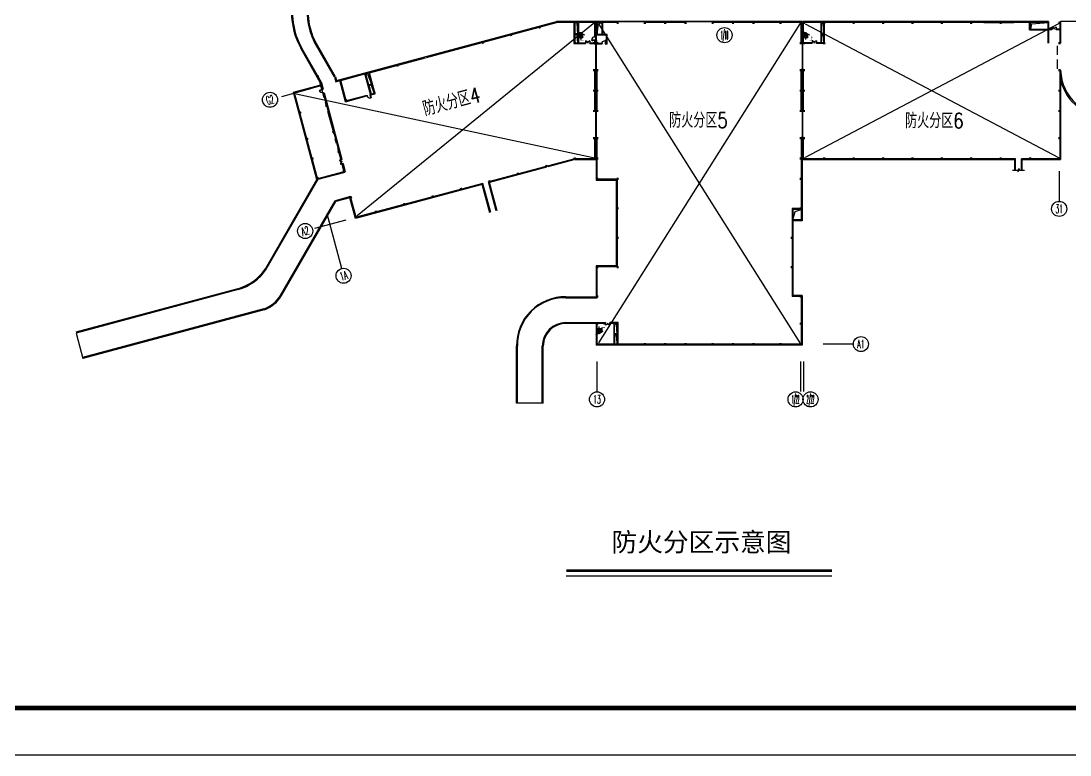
# Model space of a CAD drawing. Extents: x -542930 to 249594, y -301235 to 84515.
# Drawn here: x 153631 to 209285, y -301235 to -262303 of the extents above; entities that cross this region are included whole.
import ezdxf
from ezdxf.enums import TextEntityAlignment as Align

# ---------------------------------------------------------------- set-up
doc = ezdxf.new("R2010")
doc.units = 0
doc.header["$LTSCALE"] = 1000
doc.header["$MEASUREMENT"] = 0
doc.linetypes.add('CENTER', pattern=[2, 1.25, -0.25, 0.25, -0.25])
doc.linetypes.add('DASHED', pattern=[0.75, 0.5, -0.25])
doc.layers.get('0').update_dxf_attribs({"linetype": 'CONTINUOUS'})
for name, color, linetype in [('A-CH-TEXT', 2, 'CONTINUOUS'), ('A-COLUMN', 5, 'CONTINUOUS'), ('A-GRID', 1, 'CENTER'), ('a-s-road', 2, 'CONTINUOUS'), ('A-STAIR', 3, 'CONTINUOUS'), ('AXIS', 3, 'CONTINUOUS'), ('AXIS_TEXT', 7, 'CONTINUOUS'), ('OTHER', 7, 'CONTINUOUS'), ('PUB_DIM', 3, 'CONTINUOUS'), ('PUB_WINDW', 7, 'CONTINUOUS'), ('TEXT', 7, 'CONTINUOUS'), ('WALL', 255, 'CONTINUOUS'), ('WINDOW', 2, 'CONTINUOUS')]:
    doc.layers.add(name, color=color, linetype=linetype)
doc.styles.add('COMPLEX', font='COMPLEX')
doc.styles.add('HZTXT', font='SimSun.ttf', dxfattribs={"height": 0.8})
doc.styles.add('HZXY', font='romans.shx', dxfattribs={"width": 0.8, "bigfont": 'hztxt.shx'})

# ---------------------------------------------------------------- blocks, each defined once
blk = doc.blocks.new('_FZH')
blk.add_solid([(-0.5, -0.5), (0.5, -0.5), (-0.5, 0.5), (0.5, 0.5)])
blk = doc.blocks.new('M_A20TUI')
for p, q in [((-0.5, 0), (-0.43, 0)), ((-0.5, 0), (-0.5, -0.06)), ((-0.48, 0.4), (-0.48, 0.23)), ((-0.47, 0.47), (-0.47, -0.06)), ((-0.43, 0.47), (-0.43, 0)), ((-0.42, 0.4), (-0.42, 0.23)), ((0.42, 0.4), (0.42, 0.23)), ((0.43, 0.47), (0.43, 0)), ((0.5, 0), (0.43, 0)), ((0.47, 0.47), (0.47, -0.06)), ((0.48, 0.4), (0.48, 0.23)), ((0.5, 0), (0.5, -0.06)), ((-0.5, -0.06), (-0.47, -0.06)), ((0.5, -0.06), (0.47, -0.06))]:
    blk.add_line(p, q)
for centre, start, end in [((-0.47, 0), 0, 90), ((0.47, 0), 90, 180)]:
    blk.add_arc(centre, 0.467, start, end)
blk = doc.blocks.new('_ARROW')
blk.add_solid([(0, 0), (-1, 0.1), (-1, -0.1)])
blk = doc.blocks.new('_AXISO')
blk.add_circle((0, 0), 0.5)
at = {"layer": 'AXIS_TEXT', "style": 'COMPLEX', "width": 1.041667}
blk.add_attdef('A', text='', height=0.56, dxfattribs=at).set_placement((-0.25, -0.28), (0.25, -0.28), align=Align.FIT)
blk = doc.blocks.new('M_A23MCU')
for p, q in [((-0.5, 0), (-0.5, 0.08)), ((-0.5, 0.08), (-0.45, 0.08)), ((-0.49, 0.78), (-0.49, 0.62)), ((-0.45, 0.08), (-0.45, 0.91)), ((-0.45, 0.91), (-0.41, 0.91)), ((-0.41, 0.08), (-0.45, 0.08)), ((-0.45, 0.08), (-0.45, 0.04)), ((-0.45, 0.04), (-0.41, 0.04)), ((-0.41, 0.91), (-0.41, 0.08)), ((-0.41, 0.04), (-0.41, 0)), ((-0.38, 0.78), (-0.38, 0.62)), ((0.41, 0.04), (0.41, 0)), ((0.45, 0.04), (0.41, 0.04)), ((0.45, 0.08), (0.45, 0.04)), ((0.49, 0.08), (0.45, 0.08)), ((0.49, 0), (0.49, 0.08)), ((-0.41, 0), (-0.5, 0)), ((-0.5, 0), (-0.5, 0)), ((0.41, 0), (0.49, 0)), ((0.49, 0), (0.49, 0))]:
    blk.add_line(p, q)
blk.add_arc((-0.37, 0.08), 0.825, 359.9283, 92.866)

msp = doc.modelspace()

# ---------------------------------------------------------------- linework, layer by layer
for p, q in [((170366.345, -265464.36), (182033.957, -262338.028)), ((183986.688, -262458.028), (171458.06, -272630.348)), ((175136.294, -264238.018), (182040.539, -262388.028)), ((184106.688, -262338.028), (182033.957, -262338.028)), ((182986.29, -262388.028), (182040.539, -262388.028)), ((182986.29, -263498.028), (182986.29, -262388.028)), ((183169.889, -262388.028), (183026.29, -262388.028)), ((183026.29, -262982.25), (183026.29, -262388.028)), ((183135.661, -262426.308), (183031.978, -262391.001)), ((183169.889, -262983.405), (183135.661, -262426.308)), ((183169.889, -262388.028), (183169.889, -262983.405)), ((184066.688, -262388.028), (183209.889, -262388.028)), ((183209.889, -262388.028), (183209.889, -263458.028)), ((184066.688, -263135.207), (184066.688, -262388.028)), ((184106.688, -262338.028), (184106.688, -263135.207)), ((185289.788, -262338.028), (184146.688, -262338.028)), ((184146.688, -262338.028), (184146.688, -263058.028)), ((184196.688, -262378.028), (184196.688, -263018.028)), ((184459.622, -262378.028), (184196.688, -262378.028)), ((194946.688, -262458.028), (184266.688, -279378.028)), ((184266.688, -262458.028), (194946.688, -279378.028)), ((184459.622, -263018.028), (184459.622, -262378.028)), ((184499.622, -263018.028), (184499.622, -262378.028)), ((185289.788, -262378.028), (184499.622, -262378.028)), ((188887.698, -262338.028), (186726.688, -262338.028)), ((186726.688, -262378.028), (186726.688, -262338.028)), ((188887.698, -262378.028), (186726.688, -262378.028)), ((195066.688, -262338.028), (190326.688, -262338.028)), ((195026.688, -262388.028), (190326.688, -262388.028)), ((195026.688, -263498.028), (195026.688, -262388.028)), ((195066.688, -262338.028), (195066.688, -263498.028)), ((208152.041, -262338.028), (195106.688, -262338.028)), ((195106.688, -263498.028), (195106.688, -262338.028)), ((195146.688, -263458.028), (195146.688, -262388.028)), ((196064.142, -262388.028), (195146.688, -262388.028)), ((195226.688, -262458.028), (208666.688, -269538.028)), ((208666.688, -262458.028), (195226.688, -269538.028)), ((196064.142, -262388.028), (196064.142, -263458.028)), ((196104.142, -263007.74), (196104.142, -262388.028)), ((196227.507, -262388.028), (196104.142, -262388.028)), ((196227.507, -263007.74), (196227.507, -262388.028)), ((207141.356, -262388.028), (196267.507, -262388.028)), ((196267.507, -263498.028), (196267.507, -262388.028)), ((207141.356, -262768.268), (207141.356, -262388.028)), ((207181.356, -262728.268), (207181.356, -262388.028)), ((208112.041, -262388.028), (207181.356, -262388.028)), ((208112.041, -262388.028), (208112.041, -262728.268)), ((208152.041, -262338.028), (208152.041, -262728.966)), ((208736.688, -262338.028), (208736.688, -262728.966)), ((208786.688, -262338.028), (208786.688, -263478.028)), ((183167.889, -262982.25), (183019.533, -262982.25)), ((183026.29, -263458.028), (183026.29, -263022.25)), ((183026.29, -263022.25), (183169.889, -263022.25)), ((183169.889, -263022.25), (183169.889, -263458.028)), ((184066.688, -263135.207), (184106.688, -263135.207)), ((184687.628, -263058.028), (184146.688, -263058.028)), ((184459.622, -263018.028), (184196.688, -263018.028)), ((184727.628, -263018.028), (184499.622, -263018.028)), ((184687.628, -263498.028), (184687.628, -263058.028)), ((184727.628, -263538.028), (184727.628, -263018.028)), ((196227.507, -263007.74), (196104.142, -263007.74)), ((196104.142, -263047.74), (196227.507, -263047.74)), ((196104.142, -263458.028), (196104.142, -263047.74)), ((196227.507, -263458.028), (196227.507, -263047.74)), ((207141.356, -262768.268), (208112.041, -262768.268)), ((207181.356, -262728.268), (208112.041, -262728.268)), ((208112.041, -262768.268), (208112.041, -263475.59)), ((208319.197, -262728.966), (208152.041, -262728.966)), ((208152.041, -262768.966), (208152.041, -263475.59)), ((208319.197, -262768.966), (208152.041, -262768.966)), ((208319.197, -262768.966), (208319.197, -262728.966)), ((208736.688, -262728.966), (208559.197, -262728.966)), ((208559.197, -262768.966), (208559.197, -262728.966)), ((208736.688, -262768.966), (208559.197, -262768.966)), ((208736.688, -262768.966), (208736.688, -263478.028)), ((169520.889, -265593.223), (168475.112, -263749.659)), ((169567.44, -265573.767), (168530.82, -263746.348)), ((170265.393, -265280.787), (169192.933, -263404.986)), ((170312.009, -265261.577), (169235.84, -263379.287)), ((182986.29, -263498.028), (183578.225, -263498.028)), ((183026.29, -263458.028), (183169.889, -263458.028)), ((183209.889, -263458.028), (183578.225, -263458.028)), ((183578.225, -263498.028), (183578.225, -263458.028)), ((183818.225, -263498.028), (183818.225, -263458.028)), ((183818.225, -263458.028), (184066.688, -263458.028)), ((183818.225, -263498.028), (184066.688, -263498.028)), ((184066.688, -263458.028), (184066.688, -263335.207)), ((184066.688, -263335.207), (184106.688, -263335.207)), ((184066.688, -263538.028), (184066.688, -263498.028)), ((184066.688, -263538.028), (184106.688, -263538.028)), ((184106.688, -263335.207), (184106.688, -263538.028)), ((184146.688, -263335.207), (184186.688, -263335.207)), ((184146.688, -263335.207), (184146.688, -263538.028)), ((184447.628, -263538.028), (184146.688, -263538.028)), ((184186.688, -263498.028), (184186.688, -263335.207)), ((184447.628, -263498.028), (184186.688, -263498.028)), ((184447.628, -263498.028), (184447.628, -263538.028)), ((184647.628, -263498.028), (184647.628, -263538.028)), ((184687.628, -263498.028), (184647.628, -263498.028)), ((184727.628, -263538.028), (184647.628, -263538.028)), ((195594.731, -263498.028), (195106.688, -263498.028)), ((195594.731, -263458.028), (195146.688, -263458.028)), ((195594.731, -263498.028), (195594.731, -263458.028)), ((196064.142, -263458.028), (195834.731, -263458.028)), ((195834.731, -263498.028), (195834.731, -263458.028)), ((196267.507, -263498.028), (195834.731, -263498.028)), ((196227.507, -263458.028), (196104.142, -263458.028)), ((172118.766, -265046.563), (175087.998, -264250.959)), ((195026.688, -264858.028), (195066.688, -264858.028)), ((195026.688, -267078.028), (195026.688, -264858.028)), ((195066.688, -264858.028), (195066.688, -267078.028)), ((195106.688, -264858.028), (195146.688, -264858.028)), ((195106.688, -267078.028), (195106.688, -264858.028)), ((195146.688, -267078.028), (195146.688, -264858.028)), ((170265.393, -265280.787), (170330.99, -265525.597)), ((170312.009, -265261.577), (170366.345, -265464.36)), ((170330.99, -265525.597), (170552.976, -265466.116)), ((170852.358, -266583.423), (170552.976, -265466.116)), ((170591.613, -265455.763), (171877.633, -265111.175)), ((170878.054, -266524.774), (170591.613, -265455.763)), ((172166.02, -266179.664), (171877.633, -265111.175)), ((171916.357, -265100.799), (172080.129, -265056.916)), ((171916.357, -265100.799), (172070.017, -265674.268)), ((172366.57, -266125.927), (172080.129, -265056.916)), ((172418.148, -266163.871), (172118.766, -265046.563)), ((184066.688, -264918.028), (184106.688, -264918.028)), ((184066.688, -267078.028), (184066.688, -264918.028)), ((184106.688, -264918.028), (184106.688, -267078.028)), ((184146.688, -264918.028), (184186.688, -264918.028)), ((184146.688, -264918.028), (184146.688, -267078.028)), ((184186.688, -264918.028), (184186.688, -267078.028)), ((208736.688, -264918.028), (208736.688, -269608.028)), ((208786.688, -264918.028), (208786.688, -269658.028)), ((168089.554, -266074.425), (169545.308, -265684.357)), ((168150.791, -266109.781), (169558.249, -265732.653)), ((169520.889, -265593.223), (169545.308, -265684.357)), ((169558.249, -265732.653), (169610.429, -265927.391)), ((169567.44, -265573.767), (169658.725, -265914.45)), ((169610.463, -265927.382), (169658.725, -265914.45)), ((172070.017, -265674.268), (172233.79, -265630.386)), ((172245.918, -265668.547), (172080.37, -265712.905)), ((172080.37, -265712.905), (172203.001, -266170.57)), ((169330.826, -270716.963), (168087.042, -266075.098)), ((169379.122, -270704.022), (168148.279, -266110.454)), ((168234.185, -266159.895), (183986.688, -269538.028)), ((169662.158, -266120.585), (170487.026, -269199.034)), ((169662.193, -266120.576), (169710.489, -266107.635)), ((169710.455, -266107.644), (170655.968, -269636.349)), ((170852.358, -266583.423), (171985.776, -266279.724)), ((170878.054, -266524.774), (171972.835, -266231.428)), ((172178.952, -266227.926), (172166.02, -266179.664)), ((172178.961, -266227.961), (172418.148, -266163.871)), ((172202.797, -266169.81), (172366.57, -266125.927)), ((184066.688, -267078.028), (184106.688, -267078.028)), ((184146.688, -267078.028), (184186.688, -267078.028)), ((195026.688, -267078.028), (195066.688, -267078.028)), ((195106.688, -267078.028), (195146.688, -267078.028)), ((184066.722, -269608.028), (184066.722, -268518.034)), ((184106.722, -269658.034), (184106.722, -268518.034)), ((184146.722, -268518.034), (184146.722, -269658.034)), ((184196.688, -270688.028), (184196.688, -268518.034)), ((195016.688, -268458.028), (195016.688, -270654.425)), ((195066.688, -268458.028), (195066.688, -272300.86)), ((195106.688, -269658.028), (195106.688, -268458.028)), ((195146.688, -269608.028), (195146.688, -268458.028)), ((170499.967, -269247.331), (170607.672, -269649.29)), ((170655.968, -269636.349), (170607.672, -269649.29)), ((170718.085, -269868.172), (170669.789, -269881.113)), ((170669.789, -269881.113), (170766.551, -270242.233)), ((170718.085, -269868.172), (170827.788, -270277.589)), ((183008.062, -269608.028), (178430.719, -270834.523)), ((182964.312, -269671.487), (181573.379, -270044.186)), ((184066.722, -269608.028), (183008.062, -269608.028)), ((183014.645, -269658.028), (184106.722, -269658.028)), ((184146.688, -269658.028), (184146.688, -270738.028)), ((195106.688, -269658.028), (206352.98, -269658.028)), ((206392.98, -269608.028), (195146.688, -269608.028)), ((206352.98, -270207.681), (206352.98, -269658.028)), ((206392.98, -270207.681), (206392.98, -269608.028)), ((206712.98, -270207.681), (206712.98, -269608.028)), ((208736.688, -269608.028), (206712.98, -269608.028)), ((206752.98, -270207.681), (206752.98, -269658.028)), ((206752.98, -269658.028), (208786.688, -269658.028)), ((169333.337, -270716.29), (170837.354, -270313.29)), ((169375.821, -270653.143), (170776.151, -270277.926)), ((181515.431, -270059.741), (178492.087, -270869.843)), ((166599.324, -275447.784), (169329.865, -270713.377)), ((166646.011, -275466.84), (169395.464, -270699.643)), ((178096.057, -270975.959), (171383.045, -272774.705)), ((178131.282, -270914.757), (171408.569, -272716.102)), ((178501.017, -272471.07), (178096.057, -270975.959)), ((178549.313, -272458.129), (178131.282, -270914.757)), ((178848.75, -272377.895), (178430.719, -270834.523)), ((178897.046, -272364.954), (178492.087, -270869.843)), ((185276.688, -270688.028), (184146.688, -270688.028)), ((184146.688, -270738.028), (185226.688, -270738.028)), ((185226.688, -275298.028), (185226.688, -270738.028)), ((185276.688, -275348.028), (185276.688, -270688.028)), ((195016.688, -270702.776), (195016.688, -272250.86)), ((167403.82, -276854.988), (170296.385, -271839.653)), ((167452.19, -276871.188), (170329.339, -271882.583)), ((171114.914, -271620.166), (170296.385, -271839.653)), ((171077.054, -271682.084), (170329.339, -271882.583)), ((171373.214, -272777.342), (171079.103, -271679.705)), ((171408.569, -272716.102), (171114.914, -271620.166)), ((195017.684, -272250.86), (194536.688, -272250.86)), ((194536.688, -272250.86), (194536.688, -276918.028)), ((195017.684, -272300.86), (194586.688, -272300.86)), ((194586.688, -272300.86), (194586.688, -272846.461)), ((195017.684, -272300.86), (195017.684, -272846.461)), ((195067.684, -272180.86), (195067.684, -272896.461)), ((195017.684, -272846.461), (194586.688, -272846.461)), ((195067.684, -272896.461), (194586.688, -272896.461)), ((194586.688, -272896.461), (194586.688, -276860.86)), ((184146.688, -275298.028), (184146.688, -276928.028)), ((185226.688, -275298.028), (184146.688, -275298.028)), ((184196.688, -276978.028), (184196.688, -275348.028)), ((185276.688, -275348.028), (184196.688, -275348.028)), ((165138.979, -276500.64), (156537.285, -278805.457)), ((165150.219, -276549.391), (156549.949, -278853.826)), ((182536.199, -276978.028), (184196.688, -276978.028)), ((182536.261, -276928.028), (184146.688, -276928.028)), ((195016.688, -276910.86), (194536.688, -276910.86)), ((195067.684, -276860.86), (194586.688, -276860.86)), ((195016.688, -276860.86), (195016.688, -279498.028)), ((195066.688, -276860.86), (195066.688, -279498.028)), ((166518.964, -277577.863), (156896.337, -280156.238)), ((166526.399, -277627.569), (156911.681, -280203.826)), ((182536.96, -278298.028), (184633.215, -278298.028)), ((184150.914, -278348.028), (182536.96, -278348.028)), ((184146.688, -278348.028), (184146.688, -279498.028)), ((184633.215, -278348.028), (184196.688, -278348.028)), ((184196.688, -279448.028), (184196.688, -278348.028)), ((184633.215, -278298.028), (184633.215, -278348.028)), ((184873.215, -278297.452), (184873.215, -278347.452)), ((185307.611, -278297.452), (184873.215, -278297.452)), ((185080.923, -278347.452), (184873.215, -278347.452)), ((185080.923, -278347.452), (185080.923, -279448.028)), ((185307.611, -278347.452), (185120.923, -278347.452)), ((185120.923, -278894.265), (185120.923, -278347.452)), ((185267.611, -278894.265), (185267.611, -278337.452)), ((185307.611, -279448.028), (185307.611, -278297.452)), ((185267.611, -278894.265), (185120.923, -278894.265)), ((185120.923, -278934.265), (185120.923, -279448.028)), ((185267.611, -278934.265), (185120.923, -278934.265)), ((185267.611, -279448.028), (185267.611, -278934.265)), ((179919.022, -282568.441), (179919.022, -279547.931)), ((179969.022, -282568.441), (179969.022, -279547.931)), ((181289.037, -282568.441), (181289.037, -279547.931)), ((181339.037, -282568.441), (181339.037, -279547.931)), ((195066.688, -279498.028), (184150.914, -279498.028)), ((185080.923, -279448.028), (184200.914, -279448.028)), ((193907.074, -279448.028), (185307.611, -279448.028)), ((195016.688, -279448.028), (193947.074, -279448.028)), ((182558.768, -291739.922), (196650.178, -291739.922))]:
    msp.add_line(p, q)
at = {"color": 6}
for p, q in [((184196.688, -263018.028), (184266.688, -262458.028)), ((184266.688, -262458.028), (184459.622, -262378.028)), ((196186.688, -262458.028), (196104.142, -262395.03)), ((196225.801, -263007.74), (196186.688, -262458.028)), ((207202.107, -262728.268), (207251.091, -262447.23)), ((207251.091, -262447.23), (208128.524, -262388.028)), ((183129.974, -263057.557), (183026.29, -263022.25)), ((183169.889, -263455.03), (183129.974, -263057.557)), ((196194.432, -263080.518), (196104.142, -263047.74)), ((196225.87, -263458.028), (196194.432, -263080.518)), ((172052.668, -265177.307), (171929.087, -265148.311)), ((172228.406, -265631.828), (172052.668, -265177.307)), ((172222.365, -265718.609), (172080.37, -265712.905)), ((172361.39, -266128.13), (172222.365, -265718.609)), ((185226.688, -278418.028), (185120.923, -278358.028)), ((185265.698, -278894.265), (185226.688, -278418.028)), ((185222.928, -278976.475), (185120.923, -278934.265)), ((185265.766, -279378.028), (185222.928, -278976.475))]:
    msp.add_line(p, q, dxfattribs=at)
at = {"const_width": 150}
msp.add_lwpolyline([(182558.768, -291457.67), (196650.178, -291457.67)], dxfattribs=at)
for centre, radius, start, end in [((171851.348, -261855.409), 3871.325, 162.9442614, 209.2947642), ((171931.219, -261843.311), 3896.699, 166.9622681, 209.2335978), ((172351.565, -261788.26), 3548.346, 167.3758034, 207.1053565), ((172372.732, -261790.924), 3516.105, 165.8029563, 206.8553475), ((211342.669, -264816.871), 2557.981, 182.2663931, 271.6581866), ((211334.818, -264802.263), 2630.84, 194.4051308, 269.6097708), ((164373.849, -273900.18), 2710.685, 286.3953985, 325.1850911), ((164416.724, -273961.235), 2690.087, 285.8229576, 325.9658832), ((165861.985, -275870.665), 1829.247, 291.0481504, 327.4454201), ((165912.436, -275931.332), 1803.932, 289.898021, 328.6003694), ((182511.406, -279520.439), 2592.53, 89.4506818, 180.6076104), ((182477.859, -279486.929), 2509.579, 88.6679283, 181.3928807), ((182543.891, -279552.872), 1254.863, 90.3164642, 179.7744158), ((182539.037, -279547.931), 1200, 89.2734525, 180)]:
    msp.add_arc(centre, radius, start, end)
at = {"layer": 'A-GRID'}
msp.add_line((170756.926, -270244.812), (169403.507, -265193.787), dxfattribs=at)
at = {"layer": 'a-s-road', "color": 4}
msp.add_line((181339.037, -282568.441), (179919.022, -282568.441), dxfattribs=at)
at = {"layer": 'A-STAIR'}
for p, q in [((184118.556, -262307.87), (190986.688, -262308.916)), ((184118.556, -262307.87), (184118.556, -269658.028)), ((184138.556, -262328.916), (190986.688, -262328.916)), ((184138.556, -262328.916), (184138.556, -269658.028)), ((195075.236, -262338.028), (195075.236, -269658.028)), ((195095.236, -262338.028), (195095.236, -269658.028)), ((210196.411, -262338.028), (208786.688, -262338.028)), ((183209.889, -262943.391), (183330.265, -262943.391)), ((183209.889, -263003.391), (183430.234, -263003.391)), ((183209.889, -263063.391), (183430.234, -263063.391)), ((183209.889, -263123.391), (183430.234, -263123.391)), ((183209.889, -263183.391), (183430.234, -263183.391)), ((183430.234, -263195.11), (183430.234, -262990.313)), ((183442.234, -263195.11), (183442.234, -262996.259)), ((195147.69, -262943.391), (195268.065, -262943.391)), ((195147.69, -263003.391), (195368.035, -263003.391)), ((195147.69, -263063.391), (195368.035, -263063.391)), ((195147.69, -263123.391), (195368.035, -263123.391)), ((195147.69, -263183.391), (195368.035, -263183.391)), ((195368.035, -263195.11), (195368.035, -262990.313)), ((195380.035, -263195.11), (195380.035, -262996.259)), ((206240.98, -270208.113), (206500.98, -270208.113)), ((206497.916, -270207.988), (206525.916, -270295.988)), ((206525.916, -270295.988), (206573.916, -270119.988)), ((206576.98, -270120.113), (206604.98, -270208.113)), ((206604.98, -270208.113), (206864.98, -270208.113)), ((184206.688, -278612.262), (184427.033, -278612.262)), ((184206.688, -278672.262), (184427.033, -278672.262)), ((184206.688, -278732.262), (184427.033, -278732.262)), ((184206.688, -278792.262), (184427.033, -278792.262)), ((184427.033, -278600.543), (184427.033, -278805.341)), ((184439.033, -278600.543), (184439.033, -278799.394)), ((156549.949, -278853.826), (156913.348, -280210.049)), ((184206.688, -278852.262), (184327.064, -278852.262))]:
    msp.add_line(p, q, dxfattribs=at)
at = {"layer": 'AXIS'}
for p, q in [((167464.776, -266303.942), (169010.257, -265889.831)), ((208726.688, -271860.328), (208726.688, -270260.328)), ((170655.321, -275426.192), (169880.73, -272535.379)), ((169221.394, -273297.296), (170875.46, -272850.862)), ((197789.67, -279438.028), (196189.67, -279438.028)), ((184207.088, -281963.94), (184207.088, -280363.94)), ((195005.488, -281963.211), (195005.488, -280363.211)), ((195167.488, -281963.211), (195166.688, -280363.211))]:
    msp.add_line(p, q, dxfattribs=at)
at = {"layer": 'OTHER', "color": 6}
for p, q in [((183127.708, -262844.16), (183299.837, -262929.46)), ((183307.437, -262929.46), (183339.518, -262896.251)), ((183339.518, -262896.251), (183321.948, -262985.757)), ((183321.948, -262985.757), (183354.03, -262952.549)), ((183354.03, -262952.549), (183526.158, -263037.849)), ((195073.109, -262844.16), (195245.238, -262929.46)), ((195245.238, -262929.46), (195277.319, -262896.251)), ((195277.319, -262896.251), (195259.749, -262985.757)), ((195259.749, -262985.757), (195291.83, -262952.549)), ((195291.83, -262952.549), (195463.959, -263037.849)), ((184318.747, -278809.896), (184350.829, -278843.104)), ((184336.317, -278899.402), (184318.747, -278809.896)), ((184350.829, -278843.104), (184522.958, -278757.805)), ((184132.107, -278951.493), (184304.236, -278866.194)), ((184304.236, -278866.194), (184336.317, -278899.402))]:
    msp.add_line(p, q, dxfattribs=at)
at = {"layer": 'OTHER', "linetype": 'DASHED'}
msp.add_line((208620.597, -264842.242), (208620.597, -263620.051), dxfattribs=at)
at = {"layer": 'PUB_DIM', "color": 6}
for points in [[(183306.536, -263048.87), (183306.536, -263283.041)], [(195251.937, -263048.87), (195251.937, -263283.041)], [(184310.935, -278746.784), (184310.935, -278512.612)]]:
    msp.add_lwpolyline(points, dxfattribs=at)
at = {"layer": 'PUB_WINDW', "color": 6}
for p, q in [((194586.688, -272846.461), (194703.468, -272415.91)), ((194703.468, -272415.91), (195017.684, -272300.86))]:
    msp.add_line(p, q, dxfattribs=at)
at = {"layer": 'TEXT'}
msp.add_lwpolyline([(-122155.993, -301235.058), (-122155.993, -90985.058), (249594.007, -90985.058), (249594.007, -301235.058)], close=True, dxfattribs=at)
at = {"layer": 'TEXT', "const_width": 250}
msp.add_lwpolyline([(-115905.993, -298735.058), (247094.007, -298735.058), (247094.007, -93485.058), (-115905.993, -93485.058)], close=True, dxfattribs=at)
at = {"layer": 'WALL', "color": 54}
for p, q in [((185289.788, -262378.028), (185289.788, -262338.028)), ((188887.698, -262378.028), (188887.698, -262338.028)), ((190326.688, -262388.028), (190326.688, -262338.028)), ((204071.688, -262398.028), (204026.688, -262398.028)), ((206301.688, -262398.028), (204706.688, -262398.028)), ((207139.188, -262338.028), (206291.688, -262338.028)), ((195066.688, -263498.028), (195026.688, -263498.028)), ((208786.688, -263478.028), (208726.688, -263478.028)), ((208726.688, -264918.028), (208786.688, -264918.028)), ((171985.767, -266279.69), (171972.835, -266231.428)), ((184066.722, -268518.034), (184106.722, -268518.034)), ((184146.722, -268518.034), (184196.688, -268518.034)), ((195016.688, -268458.028), (195066.688, -268458.028)), ((195106.688, -268458.028), (195146.688, -268458.028)), ((195017.684, -272180.86), (195017.684, -272250.86)), ((195066.688, -276860.86), (195066.688, -276918.028)), ((185267.611, -279448.028), (185120.923, -279448.028))]:
    msp.add_line(p, q, dxfattribs=at)

# ---------------------------------------------------------------- block references
at = {"xscale": 239.9999999999872, "yscale": 240, "zscale": 240, "rotation": 105.0000000000097}
msp.add_blockref('M_A20TUI', (170661.682, -269759.052), dxfattribs=at)
at = {"layer": 'A-COLUMN', "yscale": 120, "zscale": 120}
for p, xscale, rotation in [((181142.461, -262639.014), 120.0000000000498, 15.00000000000248), ((179635.617, -263042.772), 120.0000000000498, 15.00000000000248), ((178128.773, -263446.531), 120.0000000000498, 15.00000000000248), ((183007.538, -263478.028), 120, 90), ((184046.688, -263478.028), 120, 90), ((184206.688, -263478.028), 120, 90), ((173608.241, -264657.806), 120.0000000000498, 15.00000000000248), ((184046.688, -264918.028), 120, 90), ((184206.688, -264918.028), 120, 90), ((170594.552, -265465.322), 120.0000000000498, 15.00000000000248), ((172101.396, -265061.564), 120.0000000000498, 15.00000000000248), ((169551.175, -265744.89), 120.0000000000498, 15.00000000000248), ((184046.688, -265998.028), 120, 90), ((184206.688, -265998.028), 120, 90), ((168160.701, -266117.468), 120.0000000000498, 15.00000000000248), ((170874.697, -266510.972), 120.0000000000498, 15.00000000000248), ((172381.541, -266107.215), 120.0000000000498, 15.00000000000248), ((168441.184, -267163.884), 120.0000000000498, 15.00000000000248), ((169831.701, -266791.964), 120.0000000000498, 15.00000000000248), ((184046.688, -267078.028), 120, 90), ((184206.688, -267078.028), 120, 90), ((170205.079, -268183.336), 120.0000000000498, 15.00000000000248), ((168814.596, -268555.244), 120.0000000000498, 15.00000000000248), ((184046.688, -268518.028), 120, 90), ((184206.688, -268518.028), 120, 90), ((170484.632, -269228.734), 120.0000000000498, 15.00000000000248), ((169094.148, -269600.642), 120.0000000000498, 15.00000000000248), ((183007.464, -269600.707), 120.0000000000498, 15.00000000000248), ((170764.037, -270271.49), 120.0000000000498, 15.00000000000248), ((179993.055, -270405.517), 120.0000000000498, 15.00000000000248), ((181499.895, -270001.76), 120.0000000000498, 15.00000000000248), ((169373.554, -270643.397), 120.0000000000498, 15.00000000000248), ((178486.21, -270809.275), 120.0000000000498, 15.00000000000248), ((171137.776, -271666.853), 120.0000000000498, 15.00000000000248), ((175472.522, -271616.792), 120.0000000000498, 15.00000000000248), ((176979.366, -271213.034), 120.0000000000498, 15.00000000000248), ((173965.678, -272020.55), 120.0000000000498, 15.00000000000248), ((171415.634, -272703.832), 120.0000000000498, 15.00000000000248), ((172458.834, -272424.308), 120.0000000000498, 15.00000000000248)]:
    msp.add_blockref('_FZH', p, dxfattribs=dict(at, xscale=xscale, rotation=rotation))
at = {"layer": 'A-COLUMN', "xscale": 120, "yscale": 120, "zscale": 120}
for p in [(183006.746, -262398.028), (184046.688, -262398.028), (184206.688, -262398.028), (185286.688, -262398.028), (186726.688, -262398.028), (187806.688, -262398.028), (188886.688, -262398.028), (190326.688, -262398.028), (191406.688, -262398.028), (192486.688, -262398.028), (193926.688, -262398.028), (195006.688, -262398.028), (195166.688, -262398.028), (196246.688, -262398.028), (197806.688, -262398.028), (199366.688, -262398.028), (200926.688, -262398.028), (202486.688, -262398.028), (202486.688, -262398.028), (204046.688, -262398.028), (204046.688, -262398.028), (205606.688, -262398.028), (207166.688, -262398.028), (208726.688, -262398.028), (195006.688, -263478.028), (195166.688, -263478.028), (196246.688, -263478.028), (208726.688, -263478.028), (195006.688, -264918.028), (195166.688, -264918.028), (208726.688, -264918.028), (195006.688, -265998.028), (195166.688, -265998.028), (208726.688, -265998.028), (195006.688, -267078.028), (195166.688, -267078.028), (208726.688, -267078.028), (195006.688, -268518.028), (195166.688, -268518.028), (208726.688, -268518.028), (184046.688, -269598.028), (184206.688, -269598.028), (195006.688, -269598.028), (195166.688, -269598.028), (196246.688, -269598.028), (197806.688, -269598.028), (199366.688, -269598.028), (200926.688, -269598.028), (202486.688, -269598.028), (202486.688, -269598.028), (202486.688, -269598.028), (204046.688, -269598.028), (205606.688, -269598.028), (207166.688, -269598.028), (208726.688, -269598.028), (184206.688, -270678.028), (185286.688, -270678.028), (195007.684, -270680.86), (185286.688, -272238.028), (195007.684, -272240.86), (185286.688, -273798.028), (194527.684, -273800.86), (184206.688, -275358.028), (184206.688, -275358.028), (185286.688, -275358.028), (185286.688, -275358.028), (194527.684, -275360.86), (184206.688, -276918.028), (195007.684, -276920.86), (184206.688, -278358.028), (185286.688, -278358.028), (195006.688, -278358.028), (184206.688, -279438.028), (185286.688, -279438.028), (186726.688, -279438.028), (187806.688, -279438.028), (188886.688, -279438.028), (190326.688, -279438.028), (191406.688, -279438.028), (192486.688, -279438.028), (193926.688, -279438.028), (195006.688, -279438.028)]:
    msp.add_blockref('_FZH', p, dxfattribs=at)
at = {"layer": 'AXIS'}
ref = msp.add_blockref('_AXISO', (190954.583, -263054.433), dxfattribs=dict(at, xscale=800, yscale=800, zscale=800))
ref.add_attrib('A', '1/18', dxfattribs={"layer": 'AXIS_TEXT', "height": 448, "style": 'COMPLEX', "width": 0.284091}).set_placement((190754.583, -263278.433), (191154.583, -263278.433), align=Align.FIT)
ref = msp.add_blockref('_AXISO', (166843.56, -266481.312), dxfattribs=dict(at, xscale=799.9999999999596, yscale=800, zscale=800, rotation=14.99999999999956))
ref.add_attrib('A', 'G2', dxfattribs={"layer": 'AXIS_TEXT', "height": 448, "rotation": 15, "style": 'COMPLEX', "width": 0.506757}).set_placement((166708.35, -266749.443), (167094.721, -266645.915), align=Align.FIT)
ref = msp.add_blockref('_AXISO', (208711.492, -272269.14), dxfattribs=dict(at, xscale=800, yscale=800, zscale=800))
ref.add_attrib('A', '31', dxfattribs={"layer": 'AXIS_TEXT', "height": 448, "style": 'COMPLEX', "width": 0.669643}).set_placement((208511.492, -272493.14), (208911.492, -272493.14), align=Align.FIT)
ref = msp.add_blockref('_AXISO', (168708.417, -273442.242), dxfattribs=dict(at, xscale=799.9999999999596, yscale=800, zscale=800, rotation=14.99999999999956))
ref.add_attrib('A', 'A2', dxfattribs={"layer": 'AXIS_TEXT', "height": 448, "rotation": 15, "style": 'COMPLEX', "width": 0.535714}).set_placement((168573.207, -273710.373), (168959.578, -273606.846), align=Align.FIT)
ref = msp.add_blockref('_AXISO', (170746.2, -275814.313), dxfattribs=dict(at, xscale=799.9999999999596, yscale=800, zscale=800, rotation=14.99999999999956))
ref.add_attrib('A', '1A', dxfattribs={"layer": 'AXIS_TEXT', "height": 448, "rotation": 15, "style": 'COMPLEX', "width": 0.568182}).set_placement((170610.99, -276082.444), (170997.36, -275978.917), align=Align.FIT)
ref = msp.add_blockref('_AXISO', (198193.465, -279439.357), dxfattribs=dict(at, xscale=800, yscale=800, zscale=800))
ref.add_attrib('A', 'A1', dxfattribs={"layer": 'AXIS_TEXT', "height": 448, "style": 'COMPLEX', "width": 0.625}).set_placement((197993.465, -279663.357), (198393.465, -279663.357), align=Align.FIT)
ref = msp.add_blockref('_AXISO', (184191.492, -282372.822), dxfattribs=dict(at, xscale=800, yscale=800, zscale=800))
ref.add_attrib('A', '13', dxfattribs={"layer": 'AXIS_TEXT', "height": 448, "style": 'COMPLEX', "width": 0.646552}).set_placement((183991.492, -282596.822), (184391.492, -282596.822), align=Align.FIT)
ref = msp.add_blockref('_AXISO', (194725.91, -282372.822), dxfattribs=dict(at, xscale=800, yscale=800, zscale=800))
ref.add_attrib('A', '1/22', dxfattribs={"layer": 'AXIS_TEXT', "height": 448, "style": 'COMPLEX', "width": 0.264085}).set_placement((194525.91, -282596.822), (194925.91, -282596.822), align=Align.FIT)
ref = msp.add_blockref('_AXISO', (195515.793, -282372.822), dxfattribs=dict(at, xscale=800, yscale=800, zscale=800))
ref.add_attrib('A', '2/22', dxfattribs={"layer": 'AXIS_TEXT', "height": 448, "style": 'COMPLEX', "width": 0.246711}).set_placement((195315.793, -282596.822), (195715.793, -282596.822), align=Align.FIT)
at = {"layer": 'PUB_DIM', "color": 6, "yscale": 80, "zscale": 80, "rotation": 90}
for p, xscale in [((183314.136, -263048.87), 80), ((195251.937, -263048.87), 80), ((184310.935, -278746.784), -80)]:
    msp.add_blockref('_ARROW', p, dxfattribs=dict(at, xscale=xscale))
at = {"layer": 'WINDOW', "xscale": 240, "yscale": 240, "zscale": 240}
for p in [(208439.197, -262743.559), (183698.225, -263472.621), (195714.731, -263472.621)]:
    msp.add_blockref('M_A20TUI', p, dxfattribs=at)
at = {"layer": 'WINDOW'}
for name, p, xscale, yscale, zscale, rotation in [('M_A23MCU', (184086.688, -263235.207), -200, -200, 200, 270), ('M_A23MCU', (184547.628, -263518.028), 200, -200, 200, 180), ('M_A23MCU', (169662.925, -266015.779), 199.9999999999899, -200, 200, 287.0414380240654), ('M_A23MCU', (172076.167, -266226.692), -200.0000000000398, -200, 200, 12.9586093461975), ('M_A20TUI', (184753.215, -278322.859), -240, 240, 240, 180)]:
    msp.add_blockref(name, p, dxfattribs=dict(at, xscale=xscale, yscale=yscale, zscale=zscale, rotation=rotation))

# ---------------------------------------------------------------- texts
at = {"layer": 'A-CH-TEXT', "color": 7, "style": 'HZXY', "width": 0.8}
for s, height, p in [('上', 200, (183284.739, -263334.853)), ('上', 200, (195455.142, -263334.853)), ('防火分区5', 800, (188018.337, -267964.871)), ('防火分区6', 800, (200532.591, -267989.085)), ('上', 200, (184407.854, -278571.583))]:
    msp.add_text(s, height=height, dxfattribs=at).set_placement(p)
msp.add_text('防火分区4', height=800, rotation=15, dxfattribs=at).set_placement((175079.538, -267372.906))
at = {"layer": 'TEXT', "style": 'HZTXT'}
msp.add_text('防火分区示意图', height=1000, dxfattribs=at).set_placement((184959.316, -290438.957))

doc.saveas('drawing.dxf')
